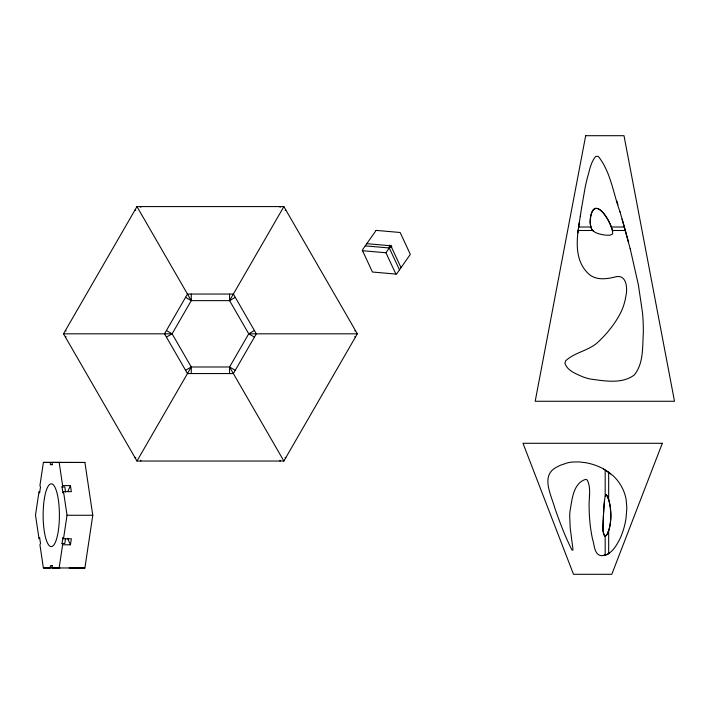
<?xml version="1.0" encoding="UTF-8"?>
<svg xmlns="http://www.w3.org/2000/svg" width="710" height="710" viewBox="0 0 710 710"><rect width="100%" height="100%" fill="white"/><g stroke="black" fill="none" stroke-linecap="round" stroke-linejoin="round"><path stroke-width="1.06" d="M603.624 468.99L613.333 475.931A42.44 42.44 0 0 1 621.623 486.723A44.97 44.97 0 0 1 624.427 493.033L624.942 494.586A40.736 40.736 0 0 1 626.149 499.565L626.85 508.067L626.025 518.282A80.913 80.913 0 0 1 623.38 529.873L621.676 534.772A57.59 57.59 0 0 1 617.123 543.949C613.706 549.7 608.807 555.682 601.503 555.708C594.03 554.998 594.554 544.685 592.53 539.112A151.887 151.887 0 0 1 589.176 508.582C588.484 499.166 591.625 488.684 587.276 480.022L585.732 479.339C572.988 483.226 572.109 499.813 570.032 510.996A67.805 67.805 0 0 0 569.695 516.108L570.21 528.027L572.846 548.377L572.908 550.09L572.003 550.108C565.08 536.378 559.595 521.93 554.608 507.393C551.155 494.879 540.532 475.629 556.25 467.349A50.88 50.88 0 0 1 560.847 465.094L567.317 462.911A37.062 37.062 0 0 1 572.366 462.041L579.174 461.908L585.981 462.742A59.383 59.383 0 0 1 603.633 468.982M589.406 496.618L589.442 494.914M603.172 519.968L603.03 530.885L604.343 535.686M603.251 518.3C603.544 524.095 601.37 530.982 604.796 536.014L605.284 536.112M603.225 518.974C603.766 516.028 603.811 481.504 609.02 500.923A54.253 54.253 0 0 1 610.121 506.141A61.832 61.832 0 0 1 610.609 510.02A56.489 56.489 0 0 1 610.866 515.54L610.831 517.35A57.226 57.199 -87.3 0 1 610.662 520.137L610.05 524.983A44.615 44.615 0 0 1 608.923 529.784L607.148 534.355L605.541 536.068M603.314 517.217L603.456 514.599M603.509 513.721L603.997 506.727M604.068 505.857L604.565 500.621M389.55 245.11L389.293 247.976L399.49 269.844M580.345 215.946C577.274 234.904 572.686 258.378 588.137 273.421C595.264 280.512 605.941 279.261 614.816 277.033C626.761 273.448 627.817 288.482 625.794 296.514A60.137 60.137 0 0 1 624.09 303.986A56.729 56.729 0 0 1 621.428 311.184C615.854 322.659 607.778 332.928 598.512 341.661C589.176 350.811 574.86 352.036 565.55 360.92L564.929 363.254C567.37 370.806 575.934 373.771 582.564 376.735A60.527 60.527 0 0 0 589.983 378.989C604.414 380.906 621.8 384.358 634.305 374.978C643.668 363.387 642.417 347.279 643.322 333.221A195.57 195.57 0 0 0 642.514 312.791L638.405 284.976L630.214 248.757M577.904 232.907L579.289 222.771M43.372 567.938L84.889 568L92.779 515.265L84.916 462.476L43.399 462.414L39.92 485.622L40.514 486.945L39.609 492.971L39.014 491.657L35.5 515.149L39.023 538.757L39.609 537.443L40.514 543.478L39.92 544.792L43.372 567.938L50.366 567.965L50.366 565.71L52.221 565.71M62.027 543.478L62.924 537.443L63.518 538.766L71.346 538.766L70.441 544.792L62.613 544.792L62.027 543.478L64.805 543.478L65.56 538.446M59.143 568L62.613 544.792M63.518 538.766L67.033 515.265L63.518 491.657L71.346 491.657L70.441 485.622L62.613 485.622L62.027 486.945L62.924 492.971L63.518 491.657M581.543 208.145L580.292 216.293M581.499 208.421L585.147 187.458A236.954 236.954 0 0 1 587.41 177.615C589.655 170.4 590.676 162.164 595.832 156.351L598.29 156.377C610.875 172.086 613.227 193.564 620.114 212.095M608.86 529.979C607.982 531.959 607.414 536.467 604.565 535.881M67.929 491.231L70.441 485.622M63.509 333.815L136.968 206.583L283.876 206.583L357.325 333.815L283.876 461.038L136.968 461.038L63.509 333.815L172.104 333.815L191.265 300.632L191.265 294.055M136.968 461.038L191.265 366.99L172.104 333.815L166.415 330.523M185.567 297.348L191.265 300.632L229.57 300.632L283.876 206.583M229.57 373.567L229.57 366.99L248.731 333.815L254.428 330.523M395.887 274.069L385.947 252.76L391.201 245.261M603.269 555.406L606.677 554.661L609.535 553.108M65.409 337.099L66.128 336.691M285.056 210.284L285.766 209.876M166.415 337.099L172.104 333.815M254.428 337.099L248.731 333.815L229.57 300.632L235.267 297.348M185.567 370.283L191.265 366.99L229.57 366.99L235.267 370.283M135.069 457.746L135.779 457.338M354.716 330.931L355.426 330.523M391.902 246.761L389.293 247.976L365.26 245.873M578.659 227.005L590.8 227.005C592.211 232.507 598.468 233.892 603.296 234.815A31.409 31.409 0 0 0 606.127 235.17L610.041 235.196L612.623 234.016C613.378 224.99 595.353 193.448 590.489 217.056A28.64 28.64 0 0 0 590.179 222.904L590.8 227.005M611.257 227.005L624.418 227.005L628.634 242.616M578.197 230.493L592.681 230.493M612.615 230.493L625.377 230.493M248.731 333.815L357.325 333.815M43.399 462.414L84.916 462.476M52.221 464.704L50.366 464.704L50.366 462.441M62.027 486.945L64.805 486.945L65.56 491.968M67.033 515.265L92.779 515.265M59.995 462.45L52.167 462.45L52.167 464.704M69.118 567.938L84.889 568M59.995 567.973L52.167 567.973L52.167 565.71M366.795 243.681L390.837 245.784L401.035 267.652M362.517 250.71L385.947 252.76M135.069 209.876L135.779 210.284M354.716 336.691L355.426 337.099M65.409 330.523L66.128 330.931M285.056 457.338L285.766 457.746M610.742 473.694L605.177 469.869L605.177 496.538L606.331 494.613L608.683 499.698A55.309 55.309 0 0 1 610.183 506.541A62.143 62.143 0 0 1 610.52 509.15M136.968 206.583L191.265 300.632M229.57 366.99L283.876 461.038M67.512 538.251L70.441 544.792M616.706 200.815L617.913 204.746M620.025 211.766L630.294 249.095M622.155 219.053L624.418 227.005M612.81 231.238C608.985 216.807 590.995 192.135 590.205 223.375M59.17 462.476L62.613 485.622M590.294 224.333L591.581 228.957A7.508 7.508 0 0 0 593.409 231.185M608.665 472.132L608.665 499.636M608.665 530.627L608.665 553.711M605.177 536.112L605.177 555.06M280.077 206.583L280.077 207.409M280.077 460.213L280.077 461.038M229.57 294.055L229.57 300.632M191.265 366.99L191.265 373.567M140.766 206.583L140.766 207.409M140.766 460.213L140.766 461.038M610.387 509.168A53.17 53.17 0 0 1 608.94 529.997M585.688 135.699L535.189 401.274L674.5 401.274L624.001 135.699L585.688 135.699M662.315 443.297L611.807 574.301L573.503 574.301L522.995 443.297L662.315 443.297M187.467 294.055L164.516 333.815L187.467 373.567L233.368 373.567L256.328 333.815L233.368 294.055L187.467 294.055M376.105 230.386L362.26 250.151L372.457 272.028L396.499 274.122L410.336 254.358L400.138 232.489L376.105 230.386M44.375 498.58A31.391 8.13 90 0 0 50.987 546.585A31.391 8.13 90 0 0 58.442 500.461A31.391 8.13 90 0 0 44.375 498.58"/></g></svg>
